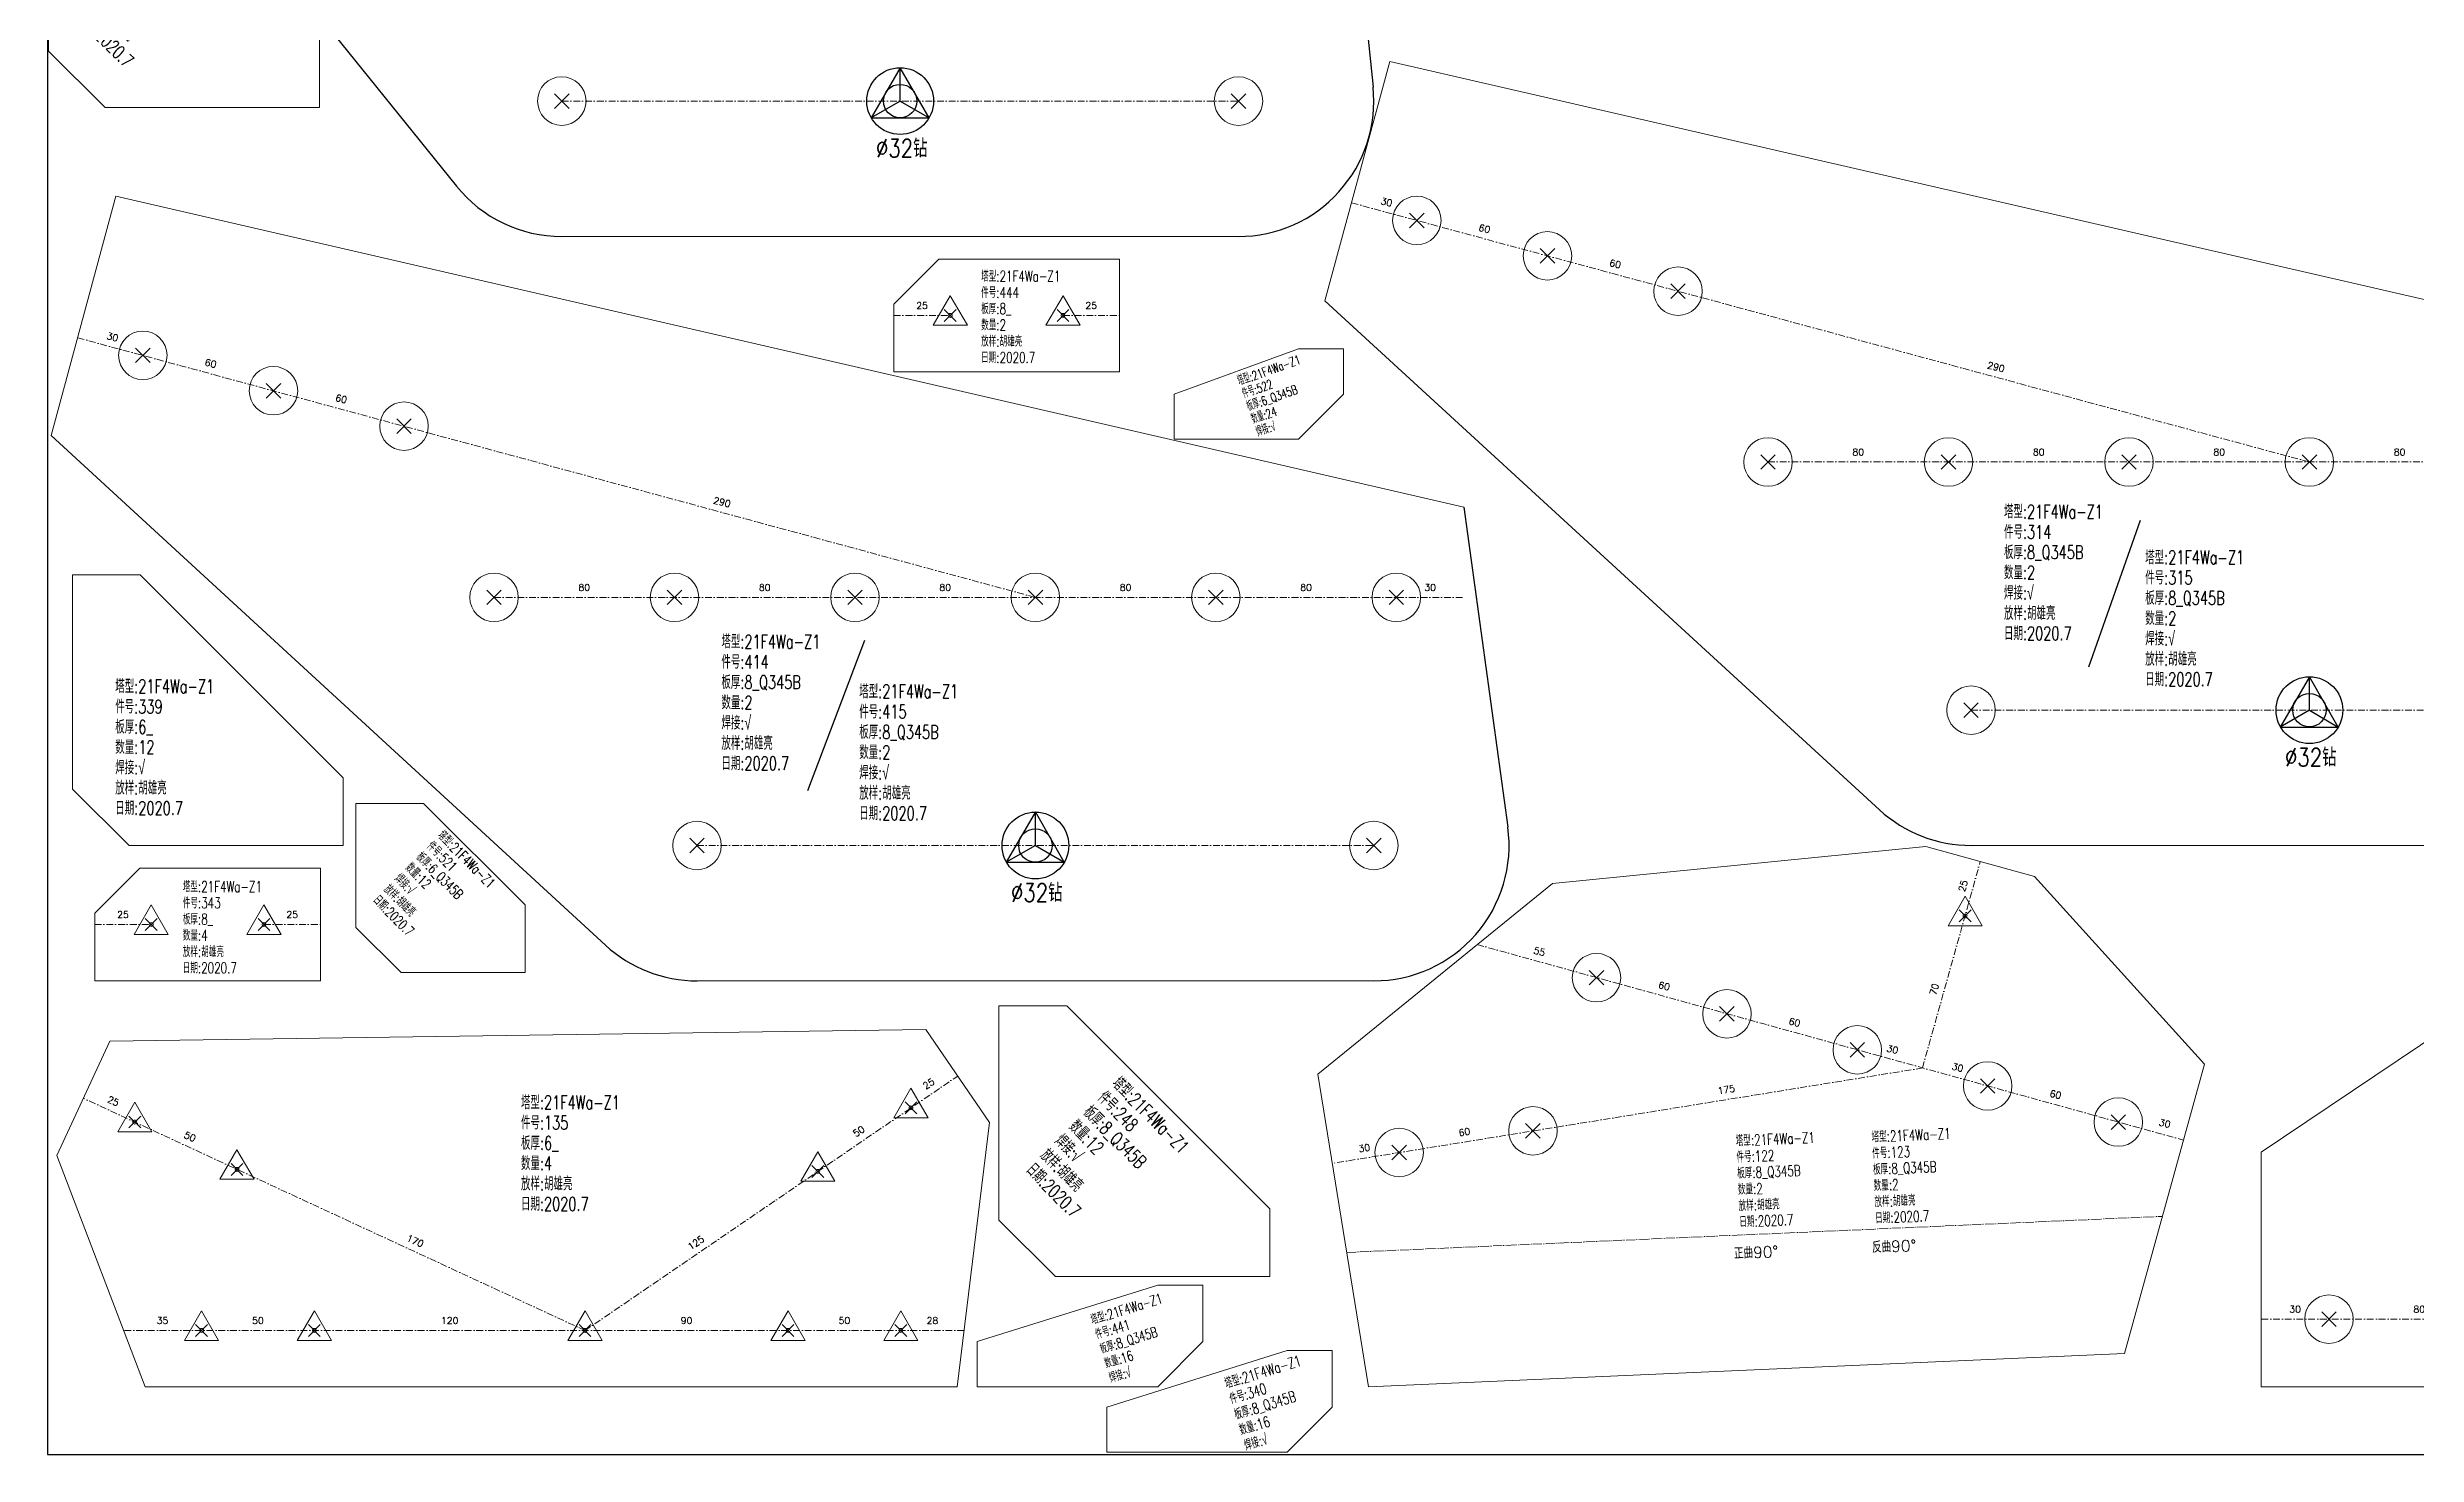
# Model space of a CAD drawing. Extents: x 1310 to 15542, y -76 to 8381.
# Drawn here: x 2329 to 3379, y 7151 to 7775 of the extents above; entities that cross this region are included whole.
import ezdxf
from ezdxf.enums import TextEntityAlignment as Align

# ---------------------------------------------------------------- set-up
doc = ezdxf.new("R2010")
doc.units = 0
doc.header["$MEASUREMENT"] = 0
doc.linetypes.add('一点画线', pattern=[5.2, 3, -1, 0.2, -1])
doc.linetypes.add('制弯线', pattern=[5.9, 4, -0.5, 0.2, -0.5, 0.2, -0.5])
doc.layers.get('0').update_dxf_attribs({"linetype": 'CONTINUOUS', "lineweight": 25})
for name, color, linetype, lineweight in [('1', 7, 'CONTINUOUS', 25), ('2', 7, 'CONTINUOUS', 25), ('5', 7, 'CONTINUOUS', 25)]:
    doc.layers.add(name, color=color, linetype=linetype, lineweight=lineweight)
doc.styles.add('HZ', font='txt.shx', dxfattribs={"width": 0.7, "oblique": 12, "bigfont": 'hztxt.shx'})
doc.styles.get("Standard").update_dxf_attribs({"font": 'simplex.shx', "width": 0.7, "height": 3, "bigfont": 'gbhzfs.shx'})

# ---------------------------------------------------------------- blocks, each defined once
blk = doc.blocks.new('板孔17.5')
at = {"layer": '5', "color": 7, "linetype": 'Continuous', "lineweight": 13}
for p, q in [((0, 1), (-0.866, -0.5)), ((-0.3, -0.3), (0.3, 0.3)), ((0.3, -0.3), (-0.3, 0.3)), ((0.866, -0.5), (0, 1)), ((-0.866, -0.5), (0.866, -0.5))]:
    blk.add_line(p, q, dxfattribs=at)
at = {"layer": '5', "color": 7, "linetype": 'Continuous', "lineweight": 0}
blk.add_circle((0, 0), 0.1, dxfattribs=at)
blk = doc.blocks.new('PLKM_0748f28b-6b34-472a-ba8e-d441282a4d2c', base_point=(6609.5, 15513.4))
at = {"layer": '1', "color": 7, "linetype": 'Continuous', "lineweight": 18}
for p, q in [((6230.1, 15587.5), (6206.6, 15536.7)), ((6591.8, 15592.7), (6230.1, 15587.5)), ((6620, 15551.4), (6591.8, 15592.7)), ((6605.7, 15434.2), (6620, 15551.4)), ((6206.6, 15536.7), (6245.7, 15434.2)), ((6245.7, 15434.2), (6605.7, 15434.2))]:
    blk.add_line(p, q, dxfattribs=at)
at = {"layer": '2', "color": 9, "linetype": '一点画线', "lineweight": 13}
for p, q in [((6440.7, 15459.2), (6605.9, 15572)), ((6440.7, 15459.2), (6218.4, 15562.1)), ((6608.7, 15459.2), (6236.2, 15459.2))]:
    blk.add_line(p, q, dxfattribs=at)
at = {"layer": '1', "color": 7, "linetype": 'Continuous', "lineweight": 0, "xscale": 8.75, "yscale": 8.75, "zscale": 8.75}
for p in [(6585.2, 15557.9), (6241.1, 15551.6), (6286.4, 15530.6), (6543.9, 15529.7), (6270.7, 15459.2), (6320.7, 15459.2), (6440.7, 15459.2), (6530.7, 15459.2), (6580.7, 15459.2)]:
    blk.add_blockref('板孔17.5', p, dxfattribs=at)
at = {"layer": '1', "color": 7, "linetype": 'Continuous', "lineweight": 13, "insert": (6412.3, 15563.3), "char_height": 6, "width": 600, "attachment_point": 1, "line_spacing_factor": 0.9}
blk.add_mtext('塔型:21F4Wa-Z1\\P件号:135\\P板厚:6_\\P数量:4\\P放样:胡雄亮\\P日期:2020.7', dxfattribs=at)
at = {"layer": '2', "color": 7, "linetype": 'Continuous', "lineweight": 13}
for s, rotation, p in [('25', 34, (6594.4, 15566.6)), ('25', 336, (6230.6, 15558.7)), ('50', 336, (6264.6, 15542.9)), ('50', 34, (6563.4, 15545.5)), ('170', 336, (6364.4, 15496.7)), ('125', 34, (6491.2, 15496.1))]:
    blk.add_text(s, height=3, rotation=rotation, dxfattribs=at).set_placement(p, align=Align.BOTTOM_CENTER)
for s, p in [('35', (6253.4, 15461.2)), ('50', (6295.7, 15461.2)), ('120', (6380.7, 15461.2)), ('90', (6485.7, 15461.2)), ('50', (6555.7, 15461.2)), ('28', (6594.7, 15461.2))]:
    blk.add_text(s, height=3, dxfattribs=at).set_placement(p, align=Align.BOTTOM_CENTER)
blk = doc.blocks.new('PLKM_c7f5a3e6-8ab7-414c-a495-20d773ffecfc', base_point=(4205.8, 12243.1))
at = {"layer": '1', "color": 7, "linetype": 'Continuous', "lineweight": 18}
for p, q in [((4030.6, 12192.6), (3975.6, 12172.6)), ((4050.6, 12192.6), (4030.6, 12192.6)), ((4050.6, 12172.6), (4050.6, 12192.6)), ((3975.6, 12172.6), (3975.6, 12152.6)), ((4030.6, 12152.6), (4050.6, 12172.6)), ((3975.6, 12152.6), (4030.6, 12152.6))]:
    blk.add_line(p, q, dxfattribs=at)
at = {"layer": '1', "color": 7, "linetype": 'Continuous', "lineweight": 13, "insert": (4003.1, 12180), "char_height": 4, "width": 450, "attachment_point": 1, "rotation": 19.9831, "line_spacing_factor": 0.9}
blk.add_mtext('塔型:21F4Wa-Z1\\P件号:522\\P板厚:6_Q345B\\P数量:24\\P焊接:√', dxfattribs=at)
blk = doc.blocks.new('PLKM_689e8406-cc4c-4305-9305-906daefdee5a', base_point=(3932.2, 11993.2))
at = {"layer": '1', "color": 7, "linetype": 'Continuous', "lineweight": 18}
for p, q in [((3700.6, 12227.6), (3700.6, 12172.6)), ((3730.6, 12227.6), (3700.6, 12227.6)), ((3775.6, 12182.6), (3730.6, 12227.6)), ((3775.6, 12152.6), (3775.6, 12182.6)), ((3700.6, 12172.6), (3720.6, 12152.6)), ((3720.6, 12152.6), (3775.6, 12152.6))]:
    blk.add_line(p, q, dxfattribs=at)
at = {"layer": '1', "color": 7, "linetype": 'Continuous', "lineweight": 13, "insert": (3739.5, 12216.1), "char_height": 4.5, "width": 600, "attachment_point": 1, "rotation": 315, "line_spacing_factor": 0.9}
blk.add_mtext('塔型:21F4Wa-Z1\\P件号:521\\P板厚:6_Q345B\\P数量:12\\P焊接:√\\P放样:胡雄亮\\P日期:2020.7', dxfattribs=at)
blk = doc.blocks.new('板孔21.5')
at = {"layer": '5', "color": 7, "linetype": 'Continuous', "lineweight": 13}
for p, q in [((-0.3, -0.3), (0.3, 0.3)), ((0.3, -0.3), (-0.3, 0.3))]:
    blk.add_line(p, q, dxfattribs=at)
blk.add_circle((0, 0), 1, dxfattribs=at)
blk = doc.blocks.new('PLKM_52e86a1d-98e1-4ceb-8019-42ce8df6917d', base_point=(3594.9, 12291))
at = {"layer": '1', "color": 7, "linetype": 'Continuous', "lineweight": 18}
for p, q in [((3442.6, 12429.4), (3185.6, 12256.6)), ((3500.6, 12399.4), (3442.6, 12429.4)), ((3500.6, 12152.6), (3500.6, 12399.4)), ((3185.6, 12256.6), (3185.6, 12152.6)), ((3185.6, 12152.6), (3500.6, 12152.6))]:
    blk.add_line(p, q, dxfattribs=at)
at = {"layer": '2', "color": 9, "linetype": '一点画线', "lineweight": 13}
for p, q in [((3430.3, 12351.3), (3464.8, 12417.9)), ((3390.6, 12182.6), (3346.3, 12315.4)), ((3295.6, 12182.6), (3270.3, 12258.4)), ((3500.6, 12182.6), (3185.6, 12182.6))]:
    blk.add_line(p, q, dxfattribs=at)
at = {"layer": '1', "color": 7, "linetype": 'Continuous', "lineweight": 0}
for name, p, xscale, yscale, zscale in [('板孔17.5', (3453.3, 12395.7), 8.75, 8.75, 8.75), ('板孔17.5', (3430.3, 12351.3), 8.75, 8.75, 8.75), ('板孔21.5', (3346.3, 12315.4), 10.75, 10.75, 10.75), ('板孔21.5', (3270.3, 12258.4), 10.75, 10.75, 10.75), ('板孔21.5', (3365.3, 12258.4), 10.75, 10.75, 10.75), ('板孔21.5', (3215.6, 12182.6), 10.75, 10.75, 10.75), ('板孔21.5', (3295.6, 12182.6), 10.75, 10.75, 10.75), ('板孔21.5', (3390.6, 12182.6), 10.75, 10.75, 10.75), ('板孔21.5', (3470.6, 12182.6), 10.75, 10.75, 10.75)]:
    blk.add_blockref(name, p, dxfattribs=dict(at, xscale=xscale, yscale=yscale, zscale=zscale))
at = {"layer": '1', "color": 7, "linetype": 'Continuous', "lineweight": 13, "insert": (3404.1, 12305.9), "char_height": 6, "width": 600, "attachment_point": 1, "line_spacing_factor": 0.9}
blk.add_mtext('塔型:21F4Wa-Z1\\P件号:517\\P板厚:10_Q345B\\P数量:4\\P放样:胡雄亮\\P日期:2020.7', dxfattribs=at)
at = {"layer": '2', "color": 7, "linetype": 'Continuous', "lineweight": 13}
for s, rotation, p in [('25', 63, (3457.3, 12407.8)), ('50', 63, (3440, 12374.5)), ('60', 289, (3357.7, 12287.5)), ('80', 289, (3284.9, 12221.1)), ('80', 289, (3379.9, 12221.1))]:
    blk.add_text(s, height=3, rotation=rotation, dxfattribs=at).set_placement(p, align=Align.BOTTOM_CENTER)
for s, p in [('30', (3200.6, 12184.6)), ('80', (3255.6, 12184.6)), ('47', (3319.4, 12184.6)), ('48', (3366.9, 12184.6)), ('80', (3430.6, 12184.6)), ('30', (3485.6, 12184.6))]:
    blk.add_text(s, height=3, dxfattribs=at).set_placement(p, align=Align.BOTTOM_CENTER)
blk = doc.blocks.new('PLKM_6d721133-6f0f-4978-943f-0291adaef299', base_point=(2344.8, 12250.3))
at = {"color": 0, "linetype": 'Continuous'}
for p, q in [((2424, 12332.7), (2443.7, 12143)), ((1873.6, 12301.9), (2037.3, 12099.1))]:
    blk.add_line(p, q, dxfattribs=at)
at = {"color": 2}
for p, q in [((2234, 12151.6), (2221.2, 12129.4)), ((2246.9, 12129.4), (2234, 12151.6)), ((2221.2, 12129.4), (2246.9, 12129.4))]:
    blk.add_line(p, q, dxfattribs=at)
for q in [(2234, 12151.6), (2221.2, 12129.4), (2246.9, 12129.4)]:
    blk.add_line((2234, 12136.8), q)
for radius in [14.8, 7.42]:
    blk.add_circle((2234, 12136.8), radius)
at = {"color": 0, "linetype": 'Continuous'}
for centre, start, end in [((2384, 12136.8), 270, 5.9218), ((2084, 12136.8), 218.9118, 270)]:
    blk.add_arc(centre, 60, start, end, dxfattribs=at)
at = {"layer": '1', "color": 7, "linetype": 'Continuous', "lineweight": 18}
for p, q in [((1906.2, 12423.9), (1873.6, 12301.9)), ((2424, 12332.7), (1906.2, 12423.9)), ((2084, 12076.8), (2384, 12076.8))]:
    blk.add_line(p, q, dxfattribs=at)
at = {"layer": '2', "color": 190, "linetype": '制弯线', "lineweight": 13}
blk.add_line((2430.5, 12270.7), (1890.7, 12365.7), dxfattribs=at)
at = {"layer": '2', "color": 9, "linetype": '一点画线', "lineweight": 13}
for p, q in [((2234, 12236.8), (1881.4, 12330.9)), ((1994, 12236.8), (2424, 12236.8)), ((2084, 12136.8), (2384, 12136.8))]:
    blk.add_line(p, q, dxfattribs=at)
at = {"layer": '1', "color": 7, "linetype": 'Continuous', "lineweight": 0, "xscale": 10.75, "yscale": 10.75, "zscale": 10.75}
for p in [(1910.4, 12323.2), (1968.3, 12307.7), (1994, 12236.8), (2074, 12236.8), (2154, 12236.8), (2234, 12236.8), (2314, 12236.8), (2394, 12236.8), (2084, 12136.8), (2384, 12136.8)]:
    blk.add_blockref('板孔21.5', p, dxfattribs=at)
at = {"color": 7, "style": 'HZ', "width": 0.8}
blk.add_text('%%C32钻', height=8, dxfattribs=at).set_placement((2223.3, 12111.9))
at = {"layer": '1', "color": 7, "linetype": 'Continuous', "lineweight": 13, "char_height": 6, "width": 600, "attachment_point": 1, "rotation": 350.0174, "line_spacing_factor": 0.9}
for s, insert in [('塔型:21F4Wa-Z1\\P件号:508\\P板厚:8_Q345B\\P数量:2\\P放样:胡雄亮\\P日期:2020.7', (2164.3, 12373.2)), ('塔型:21F4Wa-Z1\\P件号:509\\P板厚:8_Q345B\\P数量:2\\P放样:胡雄亮\\P日期:2020.7', (2225.1, 12362.5))]:
    blk.add_mtext(s, dxfattribs=dict(at, insert=insert))
at = {"layer": '2', "color": 7, "linetype": 'Continuous', "lineweight": 13}
for s, p in [('30', (1896.4, 12329)), ('60', (1939.9, 12317.4)), ('275', (2101.7, 12274.2))]:
    blk.add_text(s, height=3, rotation=346, dxfattribs=at).set_placement(p, align=Align.BOTTOM_CENTER)
for s, p in [('正曲90%%d', (2153.1, 12311.1)), ('反曲90%%D', (2213.8, 12300.4))]:
    blk.add_text(s, height=5, rotation=350.0174, dxfattribs=at).set_placement(p, align=Align.BOTTOM_LEFT)
for s, p in [('80', (2034, 12238.8)), ('80', (2114, 12238.8)), ('80', (2194, 12238.8)), ('80', (2274, 12238.8)), ('80', (2354, 12238.8)), ('30', (2409, 12238.8))]:
    blk.add_text(s, height=3, dxfattribs=at).set_placement(p, align=Align.BOTTOM_CENTER)
blk = doc.blocks.new('PLKM_b0c31d32-7b1f-4932-99ae-9c10f27d9a20', base_point=(6082.9, 13309.8))
at = {"layer": '1', "color": 7, "linetype": 'Continuous', "lineweight": 18}
for p, q in [((5820.5, 13314.8), (5840.5, 13334.8)), ((5920.5, 13334.8), (5840.5, 13334.8)), ((5920.5, 13284.8), (5920.5, 13334.8)), ((5820.5, 13314.8), (5820.5, 13284.8)), ((5820.5, 13284.8), (5920.5, 13284.8))]:
    blk.add_line(p, q, dxfattribs=at)
at = {"layer": '2', "color": 9, "linetype": '一点画线', "lineweight": 13}
for p, q in [((5820.5, 13309.8), (5845.5, 13309.8)), ((5895.5, 13309.8), (5920.5, 13309.8))]:
    blk.add_line(p, q, dxfattribs=at)
at = {"layer": '1', "color": 7, "linetype": 'Continuous', "lineweight": 0, "xscale": 8.75, "yscale": 8.75, "zscale": 8.75}
for p in [(5845.5, 13309.8), (5895.5, 13309.8)]:
    blk.add_blockref('板孔17.5', p, dxfattribs=at)
at = {"layer": '1', "color": 7, "linetype": 'Continuous', "lineweight": 13, "insert": (5859.2, 13329.6), "char_height": 4.8, "width": 486, "attachment_point": 1, "line_spacing_factor": 0.9}
blk.add_mtext('塔型:21F4Wa-Z1\\P件号:444\\P板厚:8_\\P数量:2\\P放样:胡雄亮\\P日期:2020.7', dxfattribs=at)
at = {"layer": '2', "color": 7, "linetype": 'Continuous', "lineweight": 13}
for p in [(5833, 13311.8), (5908, 13311.8)]:
    blk.add_text('25', height=3, dxfattribs=at).set_placement(p, align=Align.BOTTOM_CENTER)
blk = doc.blocks.new('PLKM_70afc0fe-b3c2-46fc-b479-0d36c2a9d9e1', base_point=(5939.2, 13379.1))
at = {"layer": '1', "color": 7, "linetype": 'Continuous', "lineweight": 18}
for p, q in [((5760.3, 13336.7), (5680.3, 13311.7)), ((5780.3, 13336.7), (5760.3, 13336.7)), ((5780.3, 13311.7), (5780.3, 13336.7)), ((5680.3, 13311.7), (5680.3, 13291.7)), ((5760.3, 13291.7), (5780.3, 13311.7)), ((5680.3, 13291.7), (5760.3, 13291.7))]:
    blk.add_line(p, q, dxfattribs=at)
at = {"layer": '1', "color": 7, "linetype": 'Continuous', "lineweight": 13, "insert": (5730.1, 13323.4), "char_height": 4.5, "width": 480, "attachment_point": 1, "rotation": 17.354, "line_spacing_factor": 0.9}
blk.add_mtext('塔型:21F4Wa-Z1\\P件号:441\\P板厚:8_Q345B\\P数量:16\\P焊接:√', dxfattribs=at)
blk = doc.blocks.new('PLKM_42baacde-cf51-4d0b-86d3-7073dc9c97da', base_point=(5765.5, 13141.5))
at = {"layer": '1', "color": 7, "linetype": 'Continuous', "lineweight": 18}
for p, q in [((5525.8, 13395.1), (5525.8, 13300.1)), ((5555.8, 13395.1), (5525.8, 13395.1)), ((5645.8, 13305.1), (5555.8, 13395.1)), ((5525.8, 13300.1), (5550.8, 13275.1)), ((5645.8, 13275.1), (5645.8, 13305.1)), ((5550.8, 13275.1), (5645.8, 13275.1))]:
    blk.add_line(p, q, dxfattribs=at)
at = {"layer": '1', "color": 7, "linetype": 'Continuous', "lineweight": 13, "insert": (5581, 13356), "char_height": 6, "width": 600, "attachment_point": 1, "rotation": 315, "line_spacing_factor": 0.9}
blk.add_mtext('塔型:21F4Wa-Z1\\P件号:440\\P板厚:8_\\P数量:12\\P焊接:√\\P放样:胡雄亮\\P日期:2020.7', dxfattribs=at)
blk = doc.blocks.new('PLKM_4ebef828-d046-4503-839c-37b0ccd2465d', base_point=(2546.4, 13267.9))
at = {"color": 0, "linetype": 'Continuous'}
for p, q in [((2067.2, 13335.7), (2313, 13109.8)), ((2693.6, 13304), (2713, 13162.2)), ((2427.8, 13244.9), (2402.6, 13178.2))]:
    blk.add_line(p, q, dxfattribs=at)
at = {"color": 2}
for p, q in [((2503.6, 13168.9), (2490.7, 13146.6)), ((2516.4, 13146.6), (2503.6, 13168.9)), ((2490.7, 13146.6), (2516.4, 13146.6))]:
    blk.add_line(p, q, dxfattribs=at)
for q in [(2503.6, 13168.9), (2490.7, 13146.6), (2516.4, 13146.6)]:
    blk.add_line((2503.6, 13154), q)
for radius in [14.8, 7.42]:
    blk.add_circle((2503.6, 13154), radius)
at = {"color": 0, "linetype": 'Continuous'}
for centre, start, end in [((2653.6, 13154), 270, 7.8051), ((2353.6, 13154), 227.4216, 270)]:
    blk.add_arc(centre, 60, start, end, dxfattribs=at)
at = {"layer": '1', "color": 7, "linetype": 'Continuous', "lineweight": 18}
for p, q in [((2095.9, 13441.9), (2067.2, 13335.7)), ((2693.6, 13304), (2095.9, 13441.9)), ((2353.6, 13094), (2653.6, 13094))]:
    blk.add_line(p, q, dxfattribs=at)
at = {"layer": '2', "color": 9, "linetype": '一点画线', "lineweight": 13}
for p, q in [((2503.5, 13264), (2078.9, 13379.1)), ((2263.6, 13264), (2693.6, 13264)), ((2353.6, 13154), (2653.6, 13154))]:
    blk.add_line(p, q, dxfattribs=at)
at = {"layer": '1', "color": 7, "linetype": 'Continuous', "lineweight": 0, "xscale": 10.75, "yscale": 10.75, "zscale": 10.75}
for p in [(2107.9, 13371.3), (2165.8, 13355.6), (2223.7, 13339.9), (2263.6, 13264), (2343.6, 13264), (2423.6, 13264), (2503.6, 13264), (2583.6, 13264), (2663.6, 13264), (2353.6, 13154), (2653.6, 13154)]:
    blk.add_blockref('板孔21.5', p, dxfattribs=at)
at = {"color": 7, "style": 'HZ', "width": 0.8}
blk.add_text('%%C32钻', height=8, dxfattribs=at).set_placement((2492.8, 13129.1))
at = {"layer": '1', "color": 7, "linetype": 'Continuous', "lineweight": 13, "char_height": 6, "width": 600, "attachment_point": 1, "line_spacing_factor": 0.9}
for s, insert in [('塔型:21F4Wa-Z1\\P件号:414\\P板厚:8_Q345B\\P数量:2\\P焊接:√\\P放样:胡雄亮\\P日期:2020.7', (2364.4, 13247.4)), ('塔型:21F4Wa-Z1\\P件号:415\\P板厚:8_Q345B\\P数量:2\\P焊接:√\\P放样:胡雄亮\\P日期:2020.7', (2425.5, 13225.3))]:
    blk.add_mtext(s, dxfattribs=dict(at, insert=insert))
at = {"layer": '2', "color": 7, "linetype": 'Continuous', "lineweight": 13}
for s, p in [('30', (2093.9, 13377.1)), ('60', (2137.4, 13365.4)), ('60', (2195.3, 13349.7)), ('290', (2364.1, 13303.9))]:
    blk.add_text(s, height=3, rotation=346, dxfattribs=at).set_placement(p, align=Align.BOTTOM_CENTER)
for s, p in [('80', (2303.6, 13266)), ('80', (2383.6, 13266)), ('80', (2463.6, 13266)), ('80', (2543.6, 13266)), ('80', (2623.6, 13266)), ('30', (2678.6, 13266))]:
    blk.add_text(s, height=3, dxfattribs=at).set_placement(p, align=Align.BOTTOM_CENTER)
blk = doc.blocks.new('PLKM_03009149-0ebd-4fa7-8427-79405f5fb6bb', base_point=(5909.9, 14064))
at = {"layer": '1', "color": 7, "linetype": 'Continuous', "lineweight": 18}
for p, q in [((5650.4, 14069), (5670.4, 14089)), ((5750.4, 14089), (5670.4, 14089)), ((5750.4, 14039), (5750.4, 14089)), ((5650.4, 14069), (5650.4, 14039)), ((5650.4, 14039), (5750.4, 14039))]:
    blk.add_line(p, q, dxfattribs=at)
at = {"layer": '2', "color": 9, "linetype": '一点画线', "lineweight": 13}
for p, q in [((5650.4, 14064), (5675.4, 14064)), ((5725.4, 14064), (5750.4, 14064))]:
    blk.add_line(p, q, dxfattribs=at)
at = {"layer": '1', "color": 7, "linetype": 'Continuous', "lineweight": 0, "xscale": 8.75, "yscale": 8.75, "zscale": 8.75}
for p in [(5675.4, 14064), (5725.4, 14064)]:
    blk.add_blockref('板孔17.5', p, dxfattribs=at)
at = {"layer": '1', "color": 7, "linetype": 'Continuous', "lineweight": 13, "insert": (5689.4, 14083.2), "char_height": 4.8, "width": 480, "attachment_point": 1, "line_spacing_factor": 0.9}
blk.add_mtext('塔型:21F4Wa-Z1\\P件号:343\\P板厚:8_\\P数量:4\\P放样:胡雄亮\\P日期:2020.7', dxfattribs=at)
at = {"layer": '2', "color": 7, "linetype": 'Continuous', "lineweight": 13}
for p in [(5662.9, 14066), (5737.9, 14066)]:
    blk.add_text('25', height=3, dxfattribs=at).set_placement(p, align=Align.BOTTOM_CENTER)
blk = doc.blocks.new('PLKM_d2dda05f-cbcd-4a66-aaf8-a742062a9ebe', base_point=(5894, 14012))
at = {"layer": '1', "color": 7, "linetype": 'Continuous', "lineweight": 18}
for p, q in [((5713.8, 13969.7), (5633.8, 13944.7)), ((5733.8, 13969.7), (5713.8, 13969.7)), ((5733.8, 13944.7), (5733.8, 13969.7)), ((5633.8, 13944.7), (5633.8, 13924.7)), ((5713.8, 13924.7), (5733.8, 13944.7)), ((5633.8, 13924.7), (5713.8, 13924.7))]:
    blk.add_line(p, q, dxfattribs=at)
at = {"layer": '1', "color": 7, "linetype": 'Continuous', "lineweight": 13, "insert": (5685.5, 13957.3), "char_height": 4.8, "width": 480, "attachment_point": 1, "rotation": 17.354, "line_spacing_factor": 0.9}
blk.add_mtext('塔型:21F4Wa-Z1\\P件号:340\\P板厚:8_Q345B\\P数量:16\\P焊接:√', dxfattribs=at)
blk = doc.blocks.new('PLKM_a19570e5-2cc7-4c71-8559-8637b2519eb8', base_point=(5623.2, 13984.7))
at = {"layer": '1', "color": 7, "linetype": 'Continuous', "lineweight": 18}
for p, q in [((5313.8, 14044.7), (5313.8, 13949.7)), ((5343.8, 14044.7), (5313.8, 14044.7)), ((5433.8, 13954.7), (5343.8, 14044.7)), ((5313.8, 13949.7), (5338.8, 13924.7)), ((5433.8, 13924.7), (5433.8, 13954.7)), ((5338.8, 13924.7), (5433.8, 13924.7))]:
    blk.add_line(p, q, dxfattribs=at)
at = {"layer": '1', "color": 7, "linetype": 'Continuous', "lineweight": 13, "insert": (5332.7, 13998.3), "char_height": 6, "width": 600, "attachment_point": 1, "line_spacing_factor": 0.9}
blk.add_mtext('塔型:21F4Wa-Z1\\P件号:339\\P板厚:6_\\P数量:12\\P焊接:√\\P放样:胡雄亮\\P日期:2020.7', dxfattribs=at)
blk = doc.blocks.new('PLKM_a0ed71c4-b8b9-46bc-820f-8855dfeee4e4', base_point=(2239.9, 13935))
at = {"color": 0, "linetype": 'Continuous'}
for p, q in [((1758, 14002.7), (2003.9, 13777)), ((2384.5, 13971.2), (2403.9, 13829.3)), ((2119.5, 13905.2), (2096.5, 13840.3))]:
    blk.add_line(p, q, dxfattribs=at)
at = {"color": 2}
for p, q in [((2194.5, 13836), (2181.6, 13813.7)), ((2207.3, 13813.7), (2194.5, 13836)), ((2181.6, 13813.7), (2207.3, 13813.7))]:
    blk.add_line(p, q, dxfattribs=at)
for q in [(2194.5, 13836), (2181.6, 13813.7), (2207.3, 13813.7)]:
    blk.add_line((2194.5, 13821.2), q)
for radius in [14.8, 7.42]:
    blk.add_circle((2194.5, 13821.2), radius)
at = {"color": 0, "linetype": 'Continuous'}
for centre, start, end in [((2344.5, 13821.2), 270, 7.8051), ((2044.5, 13821.2), 227.4488, 270)]:
    blk.add_arc(centre, 60, start, end, dxfattribs=at)
at = {"layer": '1', "color": 7, "linetype": 'Continuous', "lineweight": 18}
for p, q in [((1786.8, 14108.8), (1758, 14002.7)), ((2384.5, 13971.2), (1786.8, 14108.8)), ((2044.5, 13761.2), (2344.5, 13761.2))]:
    blk.add_line(p, q, dxfattribs=at)
at = {"layer": '2', "color": 9, "linetype": '一点画线', "lineweight": 13}
for p, q in [((2194.4, 13931.2), (1769.8, 14046.1)), ((1954.5, 13931.2), (2354.5, 13931.2)), ((2044.5, 13821.2), (2344.5, 13821.2))]:
    blk.add_line(p, q, dxfattribs=at)
at = {"layer": '1', "color": 7, "linetype": 'Continuous', "lineweight": 0, "xscale": 10.75, "yscale": 10.75, "zscale": 10.75}
for p in [(1798.8, 14038.3), (1856.7, 14022.6), (1914.6, 14006.9), (1954.5, 13931.2), (2034.5, 13931.2), (2114.5, 13931.2), (2194.5, 13931.2), (2274.5, 13931.2), (2354.5, 13931.2), (2044.5, 13821.2), (2344.5, 13821.2)]:
    blk.add_blockref('板孔21.5', p, dxfattribs=at)
at = {"color": 7, "style": 'HZ', "width": 0.8}
blk.add_text('%%C32钻', height=8, dxfattribs=at).set_placement((2183.7, 13796.3))
at = {"layer": '1', "color": 7, "linetype": 'Continuous', "lineweight": 13, "char_height": 6, "width": 600, "attachment_point": 1, "line_spacing_factor": 0.9}
for s, insert in [('塔型:21F4Wa-Z1\\P件号:314\\P板厚:8_Q345B\\P数量:2\\P焊接:√\\P放样:胡雄亮\\P日期:2020.7', (2059.1, 13912.2)), ('塔型:21F4Wa-Z1\\P件号:315\\P板厚:8_Q345B\\P数量:2\\P焊接:√\\P放样:胡雄亮\\P日期:2020.7', (2121.7, 13891.9))]:
    blk.add_mtext(s, dxfattribs=dict(at, insert=insert))
at = {"layer": '2', "color": 7, "linetype": 'Continuous', "lineweight": 13}
for s, p in [('30', (1784.8, 14044.1)), ('60', (1828.2, 14032.3)), ('60', (1886.2, 14016.7)), ('290', (2055, 13971))]:
    blk.add_text(s, height=3, rotation=346, dxfattribs=at).set_placement(p, align=Align.BOTTOM_CENTER)
for p in [(1994.5, 13933.2), (2074.5, 13933.2), (2154.5, 13933.2), (2234.5, 13933.2), (2314.5, 13933.2)]:
    blk.add_text('80', height=3, dxfattribs=at).set_placement(p, align=Align.BOTTOM_CENTER)
blk = doc.blocks.new('PLKM_b6ef9d2b-a1b1-4fbe-8149-dd78f6075ed1', base_point=(8129.2, 14440.6))
at = {"layer": '1', "color": 7, "linetype": 'Continuous', "lineweight": 18}
for p, q in [((7890.1, 14690.1), (7890.1, 14595.1)), ((7920.1, 14690.1), (7890.1, 14690.1)), ((8010.1, 14600.1), (7920.1, 14690.1)), ((8010.1, 14570.1), (8010.1, 14600.1)), ((7890.1, 14595.1), (7915.1, 14570.1)), ((7915.1, 14570.1), (8010.1, 14570.1))]:
    blk.add_line(p, q, dxfattribs=at)
at = {"layer": '1', "color": 7, "linetype": 'Continuous', "lineweight": 13, "insert": (7943.9, 14659.3), "char_height": 6, "width": 600, "attachment_point": 1, "rotation": 315, "line_spacing_factor": 0.9}
blk.add_mtext('塔型:21F4Wa-Z1\\P件号:248\\P板厚:8_Q345B\\P数量:12\\P焊接:√\\P放样:胡雄亮\\P日期:2020.7', dxfattribs=at)
blk = doc.blocks.new('PLKM_512e7d15-dac7-49d3-b6c0-63330b74bb1f', base_point=(3602.3, 15471.4))
at = {"layer": '1', "color": 7, "linetype": 'Continuous', "lineweight": 18}
for p, q in [((3508.4, 15591.2), (3342.8, 15574.8)), ((3556.6, 15577.8), (3508.4, 15591.2)), ((3631.9, 15494.7), (3556.6, 15577.8)), ((3342.8, 15574.8), (3238.9, 15490.2)), ((3596.4, 15366.4), (3631.9, 15494.7)), ((3238.9, 15490.2), (3261.3, 15351.6)), ((3261.3, 15351.6), (3596.4, 15366.4))]:
    blk.add_line(p, q, dxfattribs=at)
at = {"layer": '2', "color": 9, "linetype": '一点画线', "lineweight": 13}
for p, q in [((3506.9, 15493), (3532.5, 15584.5)), ((3309.5, 15547.7), (3622.6, 15461)), ((3507, 15493), (3245.3, 15450.7))]:
    blk.add_line(p, q, dxfattribs=at)
at = {"layer": '2', "color": 190, "linetype": '制弯线', "lineweight": 13}
blk.add_line((3251.7, 15411.2), (3613.2, 15427.2), dxfattribs=at)
at = {"layer": '1', "color": 7, "linetype": 'Continuous', "lineweight": 0}
for name, p, xscale, yscale, zscale in [('板孔17.5', (3525.8, 15560.4), 8.75, 8.75, 8.75), ('板孔21.5', (3362.4, 15533), 10.75, 10.75, 10.75), ('板孔21.5', (3420.2, 15517), 10.75, 10.75, 10.75), ('板孔21.5', (3478, 15501), 10.75, 10.75, 10.75), ('板孔21.5', (3535.8, 15485), 10.75, 10.75, 10.75), ('板孔21.5', (3334.2, 15465.1), 10.75, 10.75, 10.75), ('板孔21.5', (3593.7, 15469), 10.75, 10.75, 10.75), ('板孔21.5', (3274.9, 15455.5), 10.75, 10.75, 10.75)]:
    blk.add_blockref(name, p, dxfattribs=dict(at, xscale=xscale, yscale=yscale, zscale=zscale))
at = {"layer": '1', "color": 7, "linetype": 'Continuous', "lineweight": 13, "char_height": 4.8, "width": 480, "attachment_point": 1, "rotation": 2.537, "line_spacing_factor": 0.9}
for s, insert in [('塔型:21F4Wa-Z1\\P件号:122\\P板厚:8_Q345B\\P数量:2\\P放样:胡雄亮\\P日期:2020.7', (3424, 15463.1)), ('塔型:21F4Wa-Z1\\P件号:123\\P板厚:8_Q345B\\P数量:2\\P放样:胡雄亮\\P日期:2020.7', (3484.2, 15464.8))]:
    blk.add_mtext(s, dxfattribs=dict(at, insert=insert))
at = {"layer": '2', "color": 7, "linetype": 'Continuous', "lineweight": 13}
for s, rotation, p in [('25', 74, (3527.2, 15573)), ('55', 346, (3336.5, 15542.3)), ('60', 346, (3391.8, 15527)), ('70', 74, (3514.4, 15527.2)), ('60', 346, (3449.6, 15510.9)), ('30', 346, (3493, 15498.9)), ('30', 346, (3521.9, 15490.9)), ('175', 9, (3420.3, 15481)), ('60', 346, (3565.3, 15478.9)), ('60', 9, (3304.2, 15462.2)), ('30', 346, (3613.7, 15466.1)), ('30', 9, (3259.8, 15455.1))]:
    blk.add_text(s, height=3, rotation=rotation, dxfattribs=at).set_placement(p, align=Align.BOTTOM_CENTER)
for s, p in [('正曲90%%d', (3423.5, 15406.8)), ('反曲90%%D', (3484.7, 15409.5))]:
    blk.add_text(s, height=5, rotation=2.537, dxfattribs=at).set_placement(p, align=Align.BOTTOM_LEFT)

msp = doc.modelspace()

# ---------------------------------------------------------------- linework, layer by layer
at = {"color": 0, "linetype": 'Continuous'}
msp.add_lwpolyline([(2328.88, 7150.933), (5078.563, 7150.933), (5078.563, 8380.933), (2328.88, 8380.933)], close=True, dxfattribs=at)

# ---------------------------------------------------------------- block references
for name, p in [('PLKM_6d721133-6f0f-4978-943f-0291adaef299', (2817.714, 7864.469)), ('PLKM_42baacde-cf51-4d0b-86d3-7073dc9c97da', (2569.147, 7614.557)), ('PLKM_a0ed71c4-b8b9-46bc-820f-8855dfeee4e4', (3377.074, 7594.775)), ('PLKM_4ebef828-d046-4503-839c-37b0ccd2465d', (2809.689, 7534.861)), ('PLKM_b0c31d32-7b1f-4932-99ae-9c10f27d9a20', (2966.538, 7655.933)), ('PLKM_c7f5a3e6-8ab7-414c-a495-20d773ffecfc', (3058.672, 7691.609)), ('PLKM_a19570e5-2cc7-4c71-8559-8637b2519eb8', (2649.47, 7480.933)), ('PLKM_52e86a1d-98e1-4ceb-8019-42ce8df6917d', (3719.653, 7319.373)), ('PLKM_689e8406-cc4c-4305-9305-906daefdee5a', (2697.285, 7205.235)), ('PLKM_512e7d15-dac7-49d3-b6c0-63330b74bb1f', (3255.552, 7300.753)), ('PLKM_03009149-0ebd-4fa7-8427-79405f5fb6bb', (2609.403, 7385.933)), ('PLKM_b6ef9d2b-a1b1-4fbe-8149-dd78f6075ed1', (2989.846, 7100.38)), ('PLKM_0748f28b-6b34-472a-ba8e-d441282a4d2c', (2736.032, 7260.163)), ('PLKM_70afc0fe-b3c2-46fc-b479-0d36c2a9d9e1', (2999.988, 7268.407)), ('PLKM_d2dda05f-cbcd-4a66-aaf8-a742062a9ebe', (3058.717, 7239.318))]:
    msp.add_blockref(name, p, dxfattribs=at)

doc.saveas('drawing.dxf')
